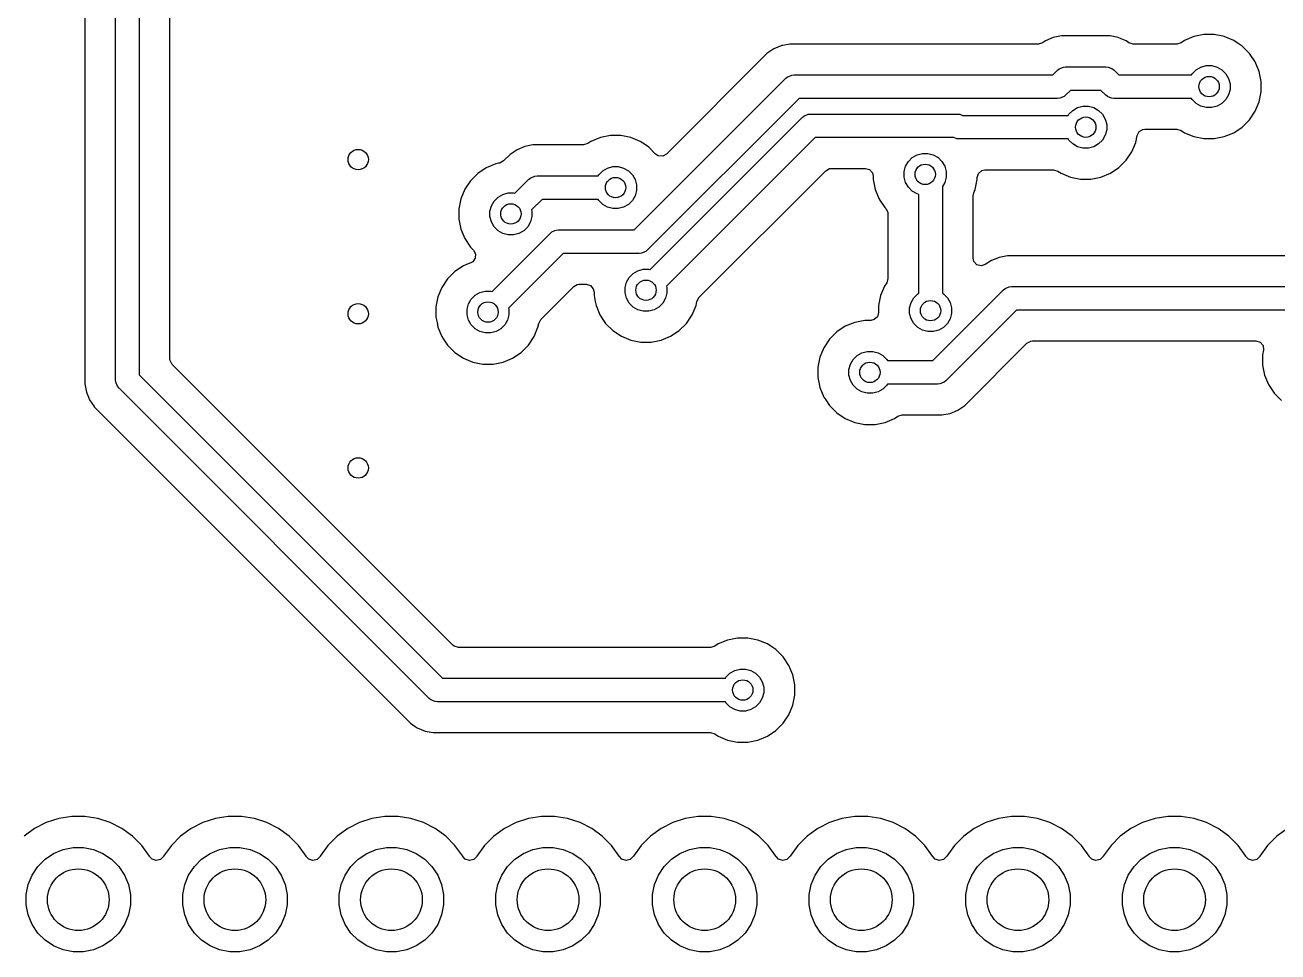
# Model space of a CAD drawing. Extents: x 2.38 to 6.32, y -6.47 to -4.51.
# Drawn here: x 2.807 to 3.607, y -6.451 to -5.859 of the extents above; entities that cross this region are included whole.
import ezdxf

# ---------------------------------------------------------------- set-up
doc = ezdxf.new("R2010")
doc.units = 0
doc.header["$MEASUREMENT"] = 0
doc.layers.add('BLACK', color=7, linetype='CONTINUOUS')

msp = doc.modelspace()

# ---------------------------------------------------------------- linework, layer by layer
at = {"layer": 'BLACK', "linetype": 'CONTINUOUS'}
for p, q in [((2.86481, -6.08544), (2.86481, -5.7125)), ((2.87981, -5.7125), (2.87981, -6.08233)), ((2.8451, -5.72193), (2.8451, -6.08812)), ((2.89951, -6.07212), (2.89951, -5.72193)), ((3.29538, -5.87113), (3.29088, -5.87202)), ((3.45398, -5.87113), (3.29538, -5.87113)), ((3.45407, -5.87113), (3.45398, -5.87113)), ((3.45674, -5.87029), (3.45407, -5.87113)), ((3.45853, -5.8691), (3.45674, -5.87029)), ((3.46348, -5.86705), (3.45853, -5.8691)), ((3.46873, -5.866), (3.46348, -5.86705)), ((3.46348, -5.86705), (3.46348, -5.86705)), ((3.49977, -5.866), (3.46873, -5.866)), ((3.46873, -5.866), (3.46873, -5.866)), ((3.50503, -5.86705), (3.49977, -5.866)), ((3.49977, -5.866), (3.49977, -5.866)), ((3.50686, -5.8678), (3.50503, -5.86705)), ((3.50503, -5.86705), (3.50503, -5.86705)), ((3.50998, -5.8691), (3.50686, -5.8678)), ((3.51177, -5.87029), (3.50998, -5.8691)), ((3.51184, -5.87034), (3.51177, -5.87029)), ((3.51452, -5.87113), (3.51184, -5.87034)), ((3.54244, -5.87113), (3.51452, -5.87113)), ((3.54252, -5.87113), (3.54244, -5.87113)), ((3.54519, -5.87029), (3.54252, -5.87113)), ((3.54726, -5.86891), (3.54519, -5.87029)), ((3.55331, -5.8664), (3.54726, -5.86891)), ((3.55972, -5.86513), (3.55331, -5.8664)), ((3.55331, -5.8664), (3.55331, -5.8664)), ((3.56626, -5.86513), (3.55972, -5.86513)), ((3.55972, -5.86513), (3.55972, -5.86513)), ((3.5717, -5.86621), (3.56626, -5.86513)), ((3.56626, -5.86513), (3.56626, -5.86513)), ((3.57268, -5.8664), (3.5717, -5.86621)), ((3.57872, -5.86891), (3.57268, -5.8664)), ((3.58087, -5.87034), (3.57872, -5.86891)), ((3.58416, -5.87254), (3.58087, -5.87034)), ((3.28072, -5.8772), (3.21657, -5.94135)), ((3.28518, -5.87422), (3.28072, -5.8772)), ((3.28072, -5.8772), (3.28072, -5.8772)), ((3.29013, -5.87217), (3.28518, -5.87422)), ((3.29038, -5.87212), (3.29013, -5.87217)), ((3.29088, -5.87202), (3.29038, -5.87212)), ((3.29088, -5.87202), (3.29088, -5.87202)), ((3.58878, -5.87716), (3.58416, -5.87254)), ((3.58416, -5.87254), (3.58416, -5.87254)), ((3.59242, -5.8826), (3.58878, -5.87716)), ((3.58878, -5.87716), (3.58878, -5.87716)), ((3.46318, -5.89083), (3.46611, -5.8879)), ((3.46611, -5.8879), (3.46724, -5.88697)), ((3.46724, -5.88697), (3.46995, -5.88585)), ((3.46995, -5.88585), (3.47141, -5.8857)), ((3.47141, -5.8857), (3.49709, -5.8857)), ((3.49709, -5.8857), (3.49856, -5.88585)), ((3.49856, -5.88585), (3.50126, -5.88697)), ((3.50126, -5.88697), (3.5024, -5.8879)), ((3.5024, -5.8879), (3.50533, -5.89083)), ((3.55228, -5.89011), (3.55477, -5.88762)), ((3.55477, -5.88762), (3.55783, -5.88586)), ((3.55783, -5.88586), (3.56123, -5.88495)), ((3.56123, -5.88495), (3.56475, -5.88495)), ((3.56475, -5.88495), (3.56816, -5.88586)), ((3.56816, -5.88586), (3.57121, -5.88762)), ((3.57121, -5.88762), (3.5737, -5.89011)), ((3.59492, -5.88865), (3.59242, -5.8826)), ((3.19601, -5.98978), (3.29276, -5.89303)), ((3.29276, -5.89303), (3.2939, -5.89209)), ((3.2939, -5.89209), (3.29469, -5.89177)), ((3.29469, -5.89177), (3.2966, -5.89097)), ((3.2966, -5.89097), (3.29806, -5.89083)), ((3.29806, -5.89083), (3.46318, -5.89083)), ((3.50533, -5.89083), (3.55187, -5.89083)), ((3.55187, -5.89083), (3.55228, -5.89011)), ((3.5737, -5.89011), (3.57546, -5.89316)), ((3.57546, -5.89316), (3.57638, -5.89657)), ((3.5962, -5.89506), (3.59492, -5.88865)), ((3.5962, -5.9016), (3.5962, -5.89506)), ((3.47159, -5.90363), (3.47045, -5.90457)), ((3.47452, -5.9007), (3.47159, -5.90363)), ((3.49399, -5.9007), (3.47452, -5.9007)), ((3.49692, -5.90363), (3.49399, -5.9007)), ((3.49805, -5.90457), (3.49692, -5.90363)), ((3.57546, -5.9035), (3.5737, -5.90655)), ((3.57638, -5.90009), (3.57546, -5.9035)), ((3.57638, -5.89657), (3.57638, -5.90009)), ((3.59492, -5.90802), (3.5962, -5.9016)), ((3.30117, -5.90583), (3.20442, -6.00258)), ((3.46629, -5.90583), (3.30117, -5.90583)), ((3.46775, -5.90569), (3.46629, -5.90583)), ((3.47045, -5.90457), (3.46775, -5.90569)), ((3.47603, -5.91349), (3.47909, -5.91173)), ((3.47909, -5.91173), (3.48249, -5.91082)), ((3.48249, -5.91082), (3.48601, -5.91082)), ((3.48601, -5.91082), (3.48942, -5.91173)), ((3.48942, -5.91173), (3.49247, -5.91349)), ((3.50076, -5.90569), (3.49805, -5.90457)), ((3.50222, -5.90583), (3.50076, -5.90569)), ((3.55187, -5.90583), (3.50222, -5.90583)), ((3.55228, -5.90655), (3.55187, -5.90583)), ((3.55477, -5.90904), (3.55228, -5.90655)), ((3.55783, -5.9108), (3.55477, -5.90904)), ((3.56123, -5.91172), (3.55783, -5.9108)), ((3.56475, -5.91172), (3.56123, -5.91172)), ((3.56816, -5.9108), (3.56475, -5.91172)), ((3.57121, -5.90904), (3.56816, -5.9108)), ((3.5737, -5.90655), (3.57121, -5.90904)), ((3.59242, -5.91406), (3.59492, -5.90802)), ((3.20604, -6.01511), (3.30312, -5.91803)), ((3.30312, -5.91803), (3.30425, -5.91709)), ((3.30425, -5.91709), (3.30696, -5.91597)), ((3.30696, -5.91597), (3.30842, -5.91583)), ((3.30842, -5.91583), (3.40244, -5.91583)), ((3.40244, -5.91583), (3.4039, -5.91597)), ((3.4039, -5.91597), (3.40566, -5.9167)), ((3.40566, -5.9167), (3.47313, -5.9167)), ((3.47313, -5.9167), (3.47354, -5.91599)), ((3.47354, -5.91599), (3.47603, -5.91349)), ((3.49247, -5.91349), (3.49496, -5.91599)), ((3.49496, -5.91599), (3.49672, -5.91904)), ((3.49672, -5.91904), (3.49764, -5.92244)), ((3.58416, -5.92412), (3.58878, -5.9195)), ((3.58878, -5.9195), (3.59242, -5.91406)), ((3.49764, -5.92597), (3.49672, -5.92937)), ((3.49764, -5.92244), (3.49764, -5.92597)), ((3.51705, -5.92953), (3.51834, -5.92705)), ((3.51834, -5.92705), (3.52077, -5.92567)), ((3.52077, -5.92567), (3.52191, -5.92554)), ((3.52191, -5.92554), (3.54244, -5.92554)), ((3.54244, -5.92554), (3.54512, -5.92632)), ((3.54512, -5.92632), (3.54519, -5.92637)), ((3.54519, -5.92637), (3.54726, -5.92776)), ((3.54726, -5.92776), (3.55331, -5.93026)), ((3.57268, -5.93026), (3.57872, -5.92776)), ((3.57872, -5.92776), (3.58416, -5.92412)), ((3.1313, -5.93557), (3.12605, -5.93661)), ((3.16347, -5.93557), (3.1313, -5.93557)), ((3.16356, -5.93557), (3.16347, -5.93557)), ((3.16622, -5.93473), (3.16356, -5.93557)), ((3.1683, -5.93335), (3.16622, -5.93473)), ((3.17434, -5.93084), (3.1683, -5.93335)), ((3.18076, -5.92957), (3.17434, -5.93084)), ((3.17434, -5.93084), (3.17434, -5.93084)), ((3.1873, -5.92957), (3.18076, -5.92957)), ((3.18076, -5.92957), (3.18076, -5.92957)), ((3.19371, -5.93084), (3.1873, -5.92957)), ((3.1873, -5.92957), (3.1873, -5.92957)), ((3.19975, -5.93335), (3.19371, -5.93084)), ((3.20308, -5.93557), (3.19975, -5.93335)), ((3.20519, -5.93698), (3.20308, -5.93557)), ((3.31153, -5.93083), (3.21664, -6.02571)), ((3.40008, -5.93083), (3.31153, -5.93083)), ((3.40185, -5.93156), (3.40008, -5.93083)), ((3.40331, -5.9317), (3.40185, -5.93156)), ((3.47313, -5.9317), (3.40331, -5.9317)), ((3.47354, -5.93242), (3.47313, -5.9317)), ((3.47603, -5.93491), (3.47354, -5.93242)), ((3.47909, -5.93668), (3.47603, -5.93491)), ((3.49247, -5.93491), (3.48942, -5.93668)), ((3.49496, -5.93242), (3.49247, -5.93491)), ((3.49672, -5.92937), (3.49496, -5.93242)), ((3.51368, -5.93993), (3.51618, -5.93389)), ((3.51618, -5.93389), (3.51705, -5.92953)), ((3.55331, -5.93026), (3.55972, -5.93154)), ((3.55972, -5.93154), (3.55972, -5.93154)), ((3.55972, -5.93154), (3.56626, -5.93154)), ((3.56626, -5.93154), (3.57268, -5.93026)), ((3.56626, -5.93154), (3.56626, -5.93154)), ((3.11664, -5.94164), (3.11249, -5.94579)), ((3.11669, -5.94161), (3.11664, -5.94164)), ((3.11664, -5.94164), (3.11664, -5.94164)), ((3.1211, -5.93866), (3.11669, -5.94161)), ((3.12605, -5.93661), (3.1211, -5.93866)), ((3.12605, -5.93661), (3.12605, -5.93661)), ((3.20956, -5.94135), (3.20519, -5.93698)), ((3.20519, -5.93698), (3.20519, -5.93698)), ((3.21133, -5.94249), (3.20956, -5.94135)), ((3.21412, -5.94269), (3.21133, -5.94249)), ((3.21657, -5.94135), (3.21412, -5.94269)), ((3.37102, -5.94611), (3.37351, -5.94362)), ((3.37351, -5.94362), (3.37656, -5.94186)), ((3.37656, -5.94186), (3.37997, -5.94095)), ((3.37997, -5.94095), (3.38349, -5.94095)), ((3.38349, -5.94095), (3.38689, -5.94186)), ((3.38689, -5.94186), (3.38995, -5.94362)), ((3.38995, -5.94362), (3.39244, -5.94611)), ((3.48249, -5.93759), (3.47909, -5.93668)), ((3.48601, -5.93759), (3.48249, -5.93759)), ((3.48942, -5.93668), (3.48601, -5.93759)), ((3.51004, -5.94537), (3.51368, -5.93993)), ((3.10147, -5.95014), (3.09603, -5.95377)), ((3.10751, -5.94763), (3.10147, -5.95014)), ((3.10928, -5.94728), (3.10751, -5.94763)), ((3.10751, -5.94763), (3.10751, -5.94763)), ((3.10996, -5.94715), (3.10928, -5.94728)), ((3.11004, -5.94713), (3.10996, -5.94715)), ((3.11249, -5.94579), (3.11004, -5.94713)), ((3.17581, -5.95206), (3.17886, -5.9503)), ((3.17886, -5.9503), (3.18226, -5.94939)), ((3.18226, -5.94939), (3.18579, -5.94939)), ((3.18579, -5.94939), (3.18919, -5.9503)), ((3.18919, -5.9503), (3.19224, -5.95206)), ((3.23724, -6.03298), (3.31823, -5.95199)), ((3.31823, -5.95199), (3.32069, -5.95065)), ((3.32069, -5.95065), (3.32174, -5.95054)), ((3.32174, -5.95054), (3.34356, -5.95054)), ((3.34356, -5.95054), (3.34625, -5.95132)), ((3.34625, -5.95132), (3.34808, -5.95344)), ((3.36834, -5.95257), (3.36926, -5.94916)), ((3.36926, -5.94916), (3.37102, -5.94611)), ((3.39244, -5.94611), (3.3942, -5.94916)), ((3.3942, -5.94916), (3.39511, -5.95257)), ((3.41572, -5.95369), (3.41783, -5.95186)), ((3.41783, -5.95186), (3.41989, -5.95141)), ((3.41989, -5.95141), (3.46369, -5.95141)), ((3.46369, -5.95141), (3.46638, -5.9522)), ((3.49998, -5.95363), (3.50542, -5.95)), ((3.50542, -5.95), (3.51004, -5.94537)), ((3.0914, -5.95839), (3.08777, -5.96383)), ((3.09603, -5.95377), (3.0914, -5.95839)), ((3.0914, -5.95839), (3.0914, -5.95839)), ((3.09603, -5.95377), (3.09603, -5.95377)), ((3.11976, -5.96639), (3.12868, -5.95747)), ((3.12868, -5.95747), (3.12982, -5.95654)), ((3.12982, -5.95654), (3.13252, -5.95542)), ((3.13252, -5.95542), (3.13398, -5.95527)), ((3.13398, -5.95527), (3.1729, -5.95527)), ((3.1729, -5.95527), (3.17332, -5.95455)), ((3.17332, -5.95455), (3.17581, -5.95206)), ((3.19224, -5.95206), (3.19474, -5.95455)), ((3.19474, -5.95455), (3.1965, -5.95761)), ((3.1965, -5.95761), (3.19741, -5.96101)), ((3.34808, -5.95344), (3.34852, -5.9555)), ((3.34852, -5.9555), (3.34852, -5.9576)), ((3.34852, -5.9576), (3.3498, -5.96402)), ((3.36834, -5.95609), (3.36834, -5.95257)), ((3.36926, -5.9595), (3.36834, -5.95609)), ((3.37102, -5.96255), (3.36926, -5.9595)), ((3.3942, -5.9595), (3.39269, -5.96212)), ((3.39511, -5.95609), (3.3942, -5.9595)), ((3.39511, -5.95257), (3.39511, -5.95609)), ((3.41366, -5.96402), (3.41493, -5.9576)), ((3.41493, -5.95637), (3.41572, -5.95369)), ((3.41493, -5.9576), (3.41493, -5.95637)), ((3.46638, -5.9522), (3.46645, -5.95225)), ((3.46645, -5.95225), (3.46852, -5.95363)), ((3.46852, -5.95363), (3.47457, -5.95613)), ((3.47457, -5.95613), (3.48098, -5.95741)), ((3.48098, -5.95741), (3.48098, -5.95741)), ((3.48098, -5.95741), (3.48752, -5.95741)), ((3.48752, -5.95741), (3.49394, -5.95613)), ((3.48752, -5.95741), (3.48752, -5.95741)), ((3.49394, -5.95613), (3.49998, -5.95363)), ((3.08777, -5.96383), (3.08527, -5.96988)), ((3.10898, -5.96885), (3.11203, -5.96709)), ((3.11203, -5.96709), (3.11543, -5.96618)), ((3.11543, -5.96618), (3.11896, -5.96618)), ((3.11896, -5.96618), (3.11976, -5.96639)), ((3.1965, -5.96794), (3.19474, -5.97099)), ((3.19741, -5.96453), (3.1965, -5.96794)), ((3.19741, -5.96101), (3.19741, -5.96453)), ((3.3498, -5.96402), (3.3523, -5.97006)), ((3.37351, -5.96504), (3.37102, -5.96255)), ((3.37656, -5.9668), (3.37351, -5.96504)), ((3.37769, -5.9671), (3.37656, -5.9668)), ((3.37769, -6.03021), (3.37769, -5.9671)), ((3.39269, -5.96212), (3.39269, -6.03021)), ((3.41239, -5.96805), (3.41277, -5.96616)), ((3.41277, -5.96616), (3.41366, -5.96402)), ((3.08527, -5.96988), (3.08399, -5.97629)), ((3.08527, -5.96988), (3.08527, -5.96988)), ((3.10381, -5.9778), (3.10472, -5.97439)), ((3.10472, -5.97439), (3.10648, -5.97134)), ((3.10648, -5.97134), (3.10898, -5.96885)), ((3.13709, -5.97027), (3.13036, -5.977)), ((3.1729, -5.97027), (3.13709, -5.97027)), ((3.17332, -5.97099), (3.1729, -5.97027)), ((3.17581, -5.97348), (3.17332, -5.97099)), ((3.17886, -5.97525), (3.17581, -5.97348)), ((3.18226, -5.97616), (3.17886, -5.97525)), ((3.18919, -5.97525), (3.18579, -5.97616)), ((3.19224, -5.97348), (3.18919, -5.97525)), ((3.19474, -5.97099), (3.19224, -5.97348)), ((3.3523, -5.97006), (3.35594, -5.9755)), ((3.35594, -5.9755), (3.35653, -5.97609)), ((3.41239, -6.00784), (3.41239, -5.96805)), ((3.08399, -5.97629), (3.08399, -5.97629)), ((3.08399, -5.97629), (3.08399, -5.98283)), ((3.08399, -5.98283), (3.08527, -5.98925)), ((3.10381, -5.98132), (3.10381, -5.9778)), ((3.10472, -5.98473), (3.10381, -5.98132)), ((3.13058, -5.98132), (3.12967, -5.98473)), ((3.13036, -5.977), (3.13058, -5.9778)), ((3.13058, -5.9778), (3.13058, -5.98132)), ((3.18579, -5.97616), (3.18226, -5.97616)), ((3.35653, -5.97609), (3.35787, -5.97855)), ((3.35787, -5.97855), (3.35798, -5.9796)), ((3.35798, -5.9796), (3.35798, -6.02077)), ((3.08527, -5.98925), (3.08777, -5.99529)), ((3.10648, -5.98778), (3.10472, -5.98473)), ((3.10513, -6.02903), (3.14218, -5.99197)), ((3.10898, -5.99027), (3.10648, -5.98778)), ((3.11203, -5.99203), (3.10898, -5.99027)), ((3.12541, -5.99027), (3.12236, -5.99203)), ((3.12791, -5.98778), (3.12541, -5.99027)), ((3.12967, -5.98473), (3.12791, -5.98778)), ((3.14218, -5.99197), (3.14332, -5.99104)), ((3.14332, -5.99104), (3.14523, -5.99025)), ((3.14523, -5.99025), (3.14602, -5.98992)), ((3.14602, -5.98992), (3.14749, -5.98978)), ((3.14749, -5.98978), (3.19601, -5.98978)), ((3.08777, -5.99529), (3.0914, -6.00073)), ((3.11543, -5.99295), (3.11203, -5.99203)), ((3.11896, -5.99295), (3.11543, -5.99295)), ((3.12236, -5.99203), (3.11896, -5.99295)), ((3.0914, -6.00073), (3.09333, -6.00266)), ((3.09447, -6.0079), (3.0928, -6.01014)), ((3.09333, -6.00266), (3.09467, -6.00511)), ((3.09467, -6.00511), (3.09447, -6.0079)), ((3.15059, -6.00478), (3.11574, -6.03963)), ((3.19912, -6.00478), (3.15059, -6.00478)), ((3.20058, -6.00463), (3.19912, -6.00478)), ((3.20328, -6.00351), (3.20058, -6.00463)), ((3.20442, -6.00258), (3.20328, -6.00351)), ((3.41288, -6.00998), (3.41239, -6.00784)), ((3.42896, -6.00731), (3.42401, -6.00936)), ((3.43422, -6.00626), (3.42896, -6.00731)), ((3.42896, -6.00731), (3.42896, -6.00731)), ((3.81711, -6.00626), (3.43422, -6.00626)), ((3.43422, -6.00626), (3.43422, -6.00626)), ((3.08684, -6.01277), (3.0814, -6.0164)), ((3.08879, -6.01196), (3.08684, -6.01277)), ((3.08885, -6.01194), (3.08879, -6.01196)), ((3.09172, -6.01075), (3.08885, -6.01194)), ((3.0928, -6.01014), (3.09172, -6.01075)), ((3.19526, -6.01757), (3.19831, -6.0158)), ((3.19831, -6.0158), (3.20171, -6.01489)), ((3.20171, -6.01489), (3.20524, -6.01489)), ((3.20524, -6.01489), (3.20604, -6.01511)), ((3.41475, -6.01206), (3.41288, -6.00998)), ((3.41744, -6.0128), (3.41475, -6.01206)), ((3.42011, -6.01196), (3.41744, -6.0128)), ((3.42401, -6.00936), (3.42011, -6.01196)), ((3.07678, -6.02103), (3.07314, -6.02647)), ((3.0814, -6.0164), (3.07678, -6.02103)), ((3.07678, -6.02103), (3.07678, -6.02103)), ((3.0814, -6.0164), (3.0814, -6.0164)), ((3.19009, -6.02651), (3.191, -6.02311)), ((3.191, -6.02311), (3.19276, -6.02006)), ((3.19276, -6.02006), (3.19526, -6.01757)), ((3.35715, -6.02353), (3.35576, -6.0256)), ((3.3572, -6.02346), (3.35715, -6.02353)), ((3.35798, -6.02077), (3.3572, -6.02346)), ((3.07314, -6.02647), (3.07064, -6.03251)), ((3.09186, -6.03398), (3.09435, -6.03148)), ((3.09435, -6.03148), (3.0974, -6.02972)), ((3.0974, -6.02972), (3.10081, -6.02881)), ((3.10081, -6.02881), (3.10433, -6.02881)), ((3.10433, -6.02881), (3.10513, -6.02903)), ((3.13634, -6.0469), (3.1573, -6.02593)), ((3.1573, -6.02593), (3.15838, -6.02535)), ((3.15838, -6.02535), (3.15941, -6.02468)), ((3.15941, -6.02468), (3.15966, -6.02465)), ((3.15966, -6.02465), (3.15976, -6.02459)), ((3.15976, -6.02459), (3.16081, -6.02448)), ((3.16081, -6.02448), (3.16531, -6.02448)), ((3.16531, -6.02448), (3.16799, -6.02527)), ((3.16799, -6.02527), (3.16982, -6.02738)), ((3.16982, -6.02738), (3.17027, -6.02944)), ((3.17027, -6.02944), (3.17027, -6.03155)), ((3.17027, -6.03155), (3.17107, -6.03558)), ((3.19009, -6.03004), (3.19009, -6.02651)), ((3.191, -6.03344), (3.19009, -6.03004)), ((3.21686, -6.03004), (3.21595, -6.03344)), ((3.21664, -6.02571), (3.21686, -6.02651)), ((3.21686, -6.02651), (3.21686, -6.03004)), ((3.35326, -6.03165), (3.35198, -6.03806)), ((3.35576, -6.0256), (3.35326, -6.03165)), ((3.35326, -6.03165), (3.35326, -6.03165)), ((3.37448, -6.03311), (3.37697, -6.03062)), ((3.37697, -6.03062), (3.37769, -6.03021)), ((3.38655, -6.07321), (3.43159, -6.02816)), ((3.39269, -6.03021), (3.39341, -6.03062)), ((3.39341, -6.03062), (3.3959, -6.03311)), ((3.43159, -6.02816), (3.43273, -6.02723)), ((3.43273, -6.02723), (3.43543, -6.02611)), ((3.43273, -6.02723), (3.43273, -6.02723)), ((3.43543, -6.02611), (3.4369, -6.02596)), ((3.4369, -6.02596), (3.81443, -6.02596)), ((3.07064, -6.03251), (3.06936, -6.03892)), ((3.06936, -6.03892), (3.06936, -6.04547)), ((3.07064, -6.03251), (3.07064, -6.03251)), ((3.08918, -6.04043), (3.0901, -6.03703)), ((3.0901, -6.03703), (3.09186, -6.03398)), ((3.11574, -6.03963), (3.11595, -6.04043)), ((3.17107, -6.03558), (3.17154, -6.03796)), ((3.17154, -6.03796), (3.17405, -6.044)), ((3.19276, -6.03649), (3.191, -6.03344)), ((3.19526, -6.03899), (3.19276, -6.03649)), ((3.19831, -6.04075), (3.19526, -6.03899)), ((3.21169, -6.03899), (3.20864, -6.04075)), ((3.21418, -6.03649), (3.21169, -6.03899)), ((3.21595, -6.03344), (3.21418, -6.03649)), ((3.2329, -6.044), (3.2354, -6.03796)), ((3.2354, -6.03796), (3.23589, -6.03552)), ((3.23589, -6.03552), (3.23718, -6.03304)), ((3.23718, -6.03304), (3.23724, -6.03298)), ((3.35198, -6.03806), (3.35198, -6.04254)), ((3.3718, -6.03957), (3.37272, -6.03616)), ((3.3718, -6.04309), (3.3718, -6.03957)), ((3.37272, -6.03616), (3.37448, -6.03311)), ((3.3959, -6.03311), (3.39766, -6.03616)), ((3.39766, -6.03616), (3.39857, -6.03957)), ((3.39857, -6.03957), (3.39857, -6.04309)), ((3.06936, -6.04547), (3.07002, -6.04878)), ((3.08918, -6.04396), (3.08918, -6.04043)), ((3.0901, -6.04736), (3.08918, -6.04396)), ((3.09186, -6.05041), (3.0901, -6.04736)), ((3.11504, -6.04736), (3.11328, -6.05041)), ((3.11595, -6.04396), (3.11504, -6.04736)), ((3.11595, -6.04043), (3.11595, -6.04396)), ((3.13498, -6.04944), (3.13628, -6.04696)), ((3.13628, -6.04696), (3.13634, -6.0469)), ((3.17405, -6.044), (3.17639, -6.0475)), ((3.17639, -6.0475), (3.17768, -6.04944)), ((3.20171, -6.04166), (3.19831, -6.04075)), ((3.20524, -6.04166), (3.20171, -6.04166)), ((3.20864, -6.04075), (3.20524, -6.04166)), ((3.22927, -6.04944), (3.2329, -6.044)), ((3.34319, -6.0475), (3.33677, -6.04878)), ((3.34702, -6.0475), (3.34319, -6.0475)), ((3.34908, -6.04706), (3.34702, -6.0475)), ((3.3512, -6.04523), (3.34908, -6.04706)), ((3.35198, -6.04254), (3.3512, -6.04523)), ((3.37272, -6.0465), (3.3718, -6.04309)), ((3.37448, -6.04955), (3.37272, -6.0465)), ((3.44, -6.04096), (3.39496, -6.08601)), ((3.39766, -6.0465), (3.3959, -6.04955)), ((3.39857, -6.04309), (3.39766, -6.0465)), ((3.81148, -6.04096), (3.44, -6.04096)), ((3.07002, -6.04878), (3.07064, -6.05188)), ((3.07064, -6.05188), (3.07314, -6.05792)), ((3.09435, -6.05291), (3.09186, -6.05041)), ((3.0974, -6.05467), (3.09435, -6.05291)), ((3.10081, -6.05558), (3.0974, -6.05467)), ((3.10433, -6.05558), (3.10081, -6.05558)), ((3.10773, -6.05467), (3.10433, -6.05558)), ((3.11079, -6.05291), (3.10773, -6.05467)), ((3.11328, -6.05041), (3.11079, -6.05291)), ((3.13199, -6.05792), (3.1345, -6.05188)), ((3.1345, -6.05188), (3.13498, -6.04944)), ((3.17768, -6.04944), (3.17768, -6.04944)), ((3.17768, -6.04944), (3.18231, -6.05407)), ((3.18231, -6.05407), (3.18231, -6.05407)), ((3.18231, -6.05407), (3.18775, -6.0577)), ((3.2192, -6.0577), (3.22464, -6.05407)), ((3.22464, -6.05407), (3.22927, -6.04944)), ((3.32529, -6.05492), (3.32067, -6.05954)), ((3.33073, -6.05128), (3.32529, -6.05492)), ((3.32529, -6.05492), (3.32529, -6.05492)), ((3.33677, -6.04878), (3.33073, -6.05128)), ((3.33677, -6.04878), (3.33677, -6.04878)), ((3.37697, -6.05204), (3.37448, -6.04955)), ((3.38002, -6.0538), (3.37697, -6.05204)), ((3.38343, -6.05472), (3.38002, -6.0538)), ((3.38695, -6.05472), (3.38343, -6.05472)), ((3.39036, -6.0538), (3.38695, -6.05472)), ((3.39341, -6.05204), (3.39036, -6.0538)), ((3.3959, -6.04955), (3.39341, -6.05204)), ((3.07314, -6.05792), (3.07422, -6.05954)), ((3.07422, -6.05954), (3.07678, -6.06336)), ((3.07678, -6.06336), (3.07678, -6.06336)), ((3.07678, -6.06336), (3.0814, -6.06799)), ((3.12374, -6.06799), (3.12836, -6.06336)), ((3.12836, -6.06336), (3.13199, -6.05792)), ((3.18775, -6.0577), (3.19379, -6.06021)), ((3.19379, -6.06021), (3.2002, -6.06148)), ((3.2002, -6.06148), (3.2002, -6.06148)), ((3.2002, -6.06148), (3.20674, -6.06148)), ((3.20674, -6.06148), (3.21316, -6.06021)), ((3.20674, -6.06148), (3.20674, -6.06148)), ((3.21316, -6.06021), (3.2192, -6.0577)), ((3.32066, -6.05954), (3.31703, -6.06498)), ((3.32067, -6.05954), (3.32066, -6.05954)), ((3.40699, -6.10184), (3.44671, -6.06212)), ((3.44671, -6.06212), (3.44916, -6.06078)), ((3.44916, -6.06078), (3.45022, -6.06067)), ((3.45022, -6.06067), (3.59294, -6.06067)), ((3.59294, -6.06067), (3.59562, -6.06146)), ((3.59562, -6.06146), (3.59745, -6.06357)), ((3.59745, -6.06357), (3.59785, -6.06634)), ((3.0814, -6.06799), (3.0814, -6.06799)), ((3.0814, -6.06799), (3.08684, -6.07162)), ((3.08684, -6.07162), (3.09288, -6.07412)), ((3.11225, -6.07412), (3.1183, -6.07162)), ((3.1183, -6.07162), (3.12374, -6.06799)), ((3.31453, -6.07102), (3.31325, -6.07744)), ((3.31703, -6.06498), (3.31453, -6.07102)), ((3.31453, -6.07102), (3.31453, -6.07102)), ((3.33575, -6.07249), (3.33824, -6.07)), ((3.33824, -6.07), (3.34129, -6.06824)), ((3.34129, -6.06824), (3.34469, -6.06732)), ((3.34469, -6.06732), (3.34822, -6.06732)), ((3.34822, -6.06732), (3.35162, -6.06824)), ((3.35162, -6.06824), (3.35467, -6.07)), ((3.35467, -6.07), (3.35717, -6.07249)), ((3.5978, -6.0666), (3.59721, -6.06956)), ((3.59721, -6.06956), (3.59721, -6.06956)), ((3.59721, -6.06956), (3.59721, -6.07611)), ((3.59785, -6.06634), (3.5978, -6.0666)), ((2.89963, -6.07317), (2.89951, -6.07212)), ((2.90096, -6.07562), (2.89963, -6.07317)), ((3.08015, -6.25481), (2.90096, -6.07562)), ((3.09288, -6.07412), (3.0993, -6.0754)), ((3.0993, -6.0754), (3.0993, -6.0754)), ((3.0993, -6.0754), (3.10584, -6.0754)), ((3.10584, -6.0754), (3.11225, -6.07412)), ((3.10584, -6.0754), (3.10584, -6.0754)), ((3.31325, -6.07744), (3.31325, -6.08398)), ((3.33307, -6.07895), (3.33398, -6.07554)), ((3.33307, -6.08247), (3.33307, -6.07895)), ((3.33398, -6.07554), (3.33575, -6.07249)), ((3.35717, -6.07249), (3.35758, -6.07321)), ((3.35758, -6.07321), (3.38655, -6.07321)), ((3.59721, -6.07611), (3.59849, -6.08252)), ((2.86495, -6.0869), (2.86481, -6.08544)), ((2.86607, -6.08961), (2.86495, -6.0869)), ((2.87981, -6.08233), (3.07344, -6.27596)), ((3.31325, -6.08398), (3.31408, -6.08812)), ((3.33398, -6.08587), (3.33307, -6.08247)), ((3.33575, -6.08893), (3.33398, -6.08587)), ((3.39382, -6.08694), (3.39112, -6.08806)), ((3.39496, -6.08601), (3.39382, -6.08694)), ((3.59849, -6.08252), (3.60099, -6.08856)), ((2.8451, -6.08812), (2.84615, -6.09337)), ((2.84615, -6.09337), (2.84615, -6.09337)), ((2.84615, -6.09337), (2.84742, -6.09644)), ((2.867, -6.09074), (2.86607, -6.08961)), ((3.06503, -6.28877), (2.867, -6.09074)), ((3.31408, -6.08812), (3.31453, -6.09039)), ((3.31453, -6.09039), (3.31703, -6.09644)), ((3.33824, -6.09142), (3.33575, -6.08893)), ((3.34129, -6.09318), (3.33824, -6.09142)), ((3.34469, -6.09409), (3.34129, -6.09318)), ((3.34822, -6.09409), (3.34469, -6.09409)), ((3.35162, -6.09318), (3.34822, -6.09409)), ((3.35467, -6.09142), (3.35162, -6.09318)), ((3.35717, -6.08893), (3.35467, -6.09142)), ((3.35758, -6.08821), (3.35717, -6.08893)), ((3.38965, -6.08821), (3.35758, -6.08821)), ((3.39112, -6.08806), (3.38965, -6.08821)), ((3.60099, -6.08856), (3.60256, -6.09091)), ((3.60256, -6.09091), (3.60463, -6.094)), ((3.60463, -6.094), (3.60463, -6.094)), ((3.60463, -6.094), (3.60925, -6.09863)), ((2.84742, -6.09644), (2.8482, -6.09833)), ((2.8482, -6.09833), (2.85103, -6.10256)), ((2.85103, -6.10256), (2.85118, -6.10278)), ((2.85118, -6.10278), (2.85118, -6.10278)), ((2.85118, -6.10278), (3.05299, -6.3046)), ((3.31703, -6.09644), (3.31824, -6.09824)), ((3.31824, -6.09824), (3.32066, -6.10188)), ((3.32066, -6.10188), (3.32067, -6.10188)), ((3.32067, -6.10188), (3.32529, -6.1065)), ((3.40254, -6.10482), (3.40386, -6.10393)), ((3.40386, -6.10393), (3.40699, -6.10184)), ((3.32529, -6.1065), (3.32529, -6.1065)), ((3.32529, -6.1065), (3.33073, -6.11013)), ((3.33073, -6.11013), (3.33677, -6.11264)), ((3.35614, -6.11264), (3.36219, -6.11013)), ((3.36219, -6.11013), (3.36426, -6.10875)), ((3.36426, -6.10875), (3.36693, -6.10791)), ((3.36693, -6.10791), (3.36701, -6.10791)), ((3.36701, -6.10791), (3.39233, -6.10791)), ((3.39233, -6.10791), (3.39759, -6.10687)), ((3.39759, -6.10687), (3.40254, -6.10482)), ((3.33677, -6.11264), (3.34319, -6.11391)), ((3.34319, -6.11391), (3.34319, -6.11391)), ((3.34319, -6.11391), (3.34973, -6.11391)), ((3.34973, -6.11391), (3.35614, -6.11264)), ((3.34973, -6.11391), (3.34973, -6.11391)), ((3.08097, -6.25547), (3.08015, -6.25481)), ((3.08366, -6.25626), (3.08097, -6.25547)), ((3.24745, -6.25542), (3.24478, -6.25626)), ((3.24952, -6.25404), (3.24745, -6.25542)), ((3.25557, -6.25154), (3.24952, -6.25404)), ((3.26198, -6.25026), (3.25557, -6.25154)), ((3.25557, -6.25154), (3.25557, -6.25154)), ((3.26852, -6.25026), (3.26198, -6.25026)), ((3.26198, -6.25026), (3.26198, -6.25026)), ((3.27494, -6.25154), (3.26852, -6.25026)), ((3.26852, -6.25026), (3.26852, -6.25026)), ((3.28098, -6.25404), (3.27494, -6.25154)), ((3.28313, -6.25547), (3.28098, -6.25404)), ((3.28642, -6.25767), (3.28313, -6.25547)), ((3.24469, -6.25626), (3.08366, -6.25626)), ((3.24478, -6.25626), (3.24469, -6.25626)), ((3.29104, -6.2623), (3.28642, -6.25767)), ((3.28642, -6.25767), (3.28642, -6.25767)), ((3.29468, -6.26774), (3.29104, -6.2623)), ((3.29104, -6.2623), (3.29104, -6.2623)), ((3.25703, -6.27275), (3.26009, -6.27099)), ((3.26009, -6.27099), (3.26349, -6.27008)), ((3.26349, -6.27008), (3.26701, -6.27008)), ((3.26701, -6.27008), (3.27042, -6.27099)), ((3.27042, -6.27099), (3.27347, -6.27275)), ((3.29718, -6.27378), (3.29468, -6.26774)), ((3.07344, -6.27596), (3.25413, -6.27596)), ((3.25413, -6.27596), (3.25454, -6.27525)), ((3.25454, -6.27525), (3.25703, -6.27275)), ((3.27347, -6.27275), (3.27596, -6.27525)), ((3.27596, -6.27525), (3.27772, -6.2783)), ((3.27772, -6.2783), (3.27864, -6.2817)), ((3.29846, -6.28019), (3.29718, -6.27378)), ((3.27864, -6.28523), (3.27772, -6.28863)), ((3.27864, -6.2817), (3.27864, -6.28523)), ((3.29718, -6.29315), (3.29846, -6.28673)), ((3.29846, -6.28673), (3.29846, -6.28019)), ((3.06617, -6.2897), (3.06503, -6.28877)), ((3.06887, -6.29082), (3.06617, -6.2897)), ((3.07033, -6.29096), (3.06887, -6.29082)), ((3.25413, -6.29096), (3.07033, -6.29096)), ((3.25454, -6.29168), (3.25413, -6.29096)), ((3.25703, -6.29417), (3.25454, -6.29168)), ((3.26009, -6.29594), (3.25703, -6.29417)), ((3.26349, -6.29685), (3.26009, -6.29594)), ((3.27042, -6.29594), (3.26701, -6.29685)), ((3.27347, -6.29417), (3.27042, -6.29594)), ((3.27596, -6.29168), (3.27347, -6.29417)), ((3.27772, -6.28863), (3.27596, -6.29168)), ((3.29468, -6.29919), (3.29718, -6.29315)), ((3.26701, -6.29685), (3.26349, -6.29685)), ((3.29104, -6.30463), (3.29468, -6.29919)), ((3.05299, -6.3046), (3.05299, -6.3046)), ((3.05299, -6.3046), (3.05299, -6.3046)), ((3.05299, -6.3046), (3.05612, -6.30669)), ((3.05612, -6.30669), (3.05745, -6.30757)), ((3.05745, -6.30757), (3.0624, -6.30962)), ((3.0624, -6.30962), (3.06765, -6.31067)), ((3.06765, -6.31067), (3.24469, -6.31067)), ((3.24469, -6.31067), (3.24738, -6.31146)), ((3.24738, -6.31146), (3.24745, -6.31151)), ((3.24745, -6.31151), (3.24952, -6.31289)), ((3.28098, -6.31289), (3.28642, -6.30926)), ((3.28642, -6.30926), (3.29104, -6.30463)), ((3.24952, -6.31289), (3.25557, -6.31539)), ((3.25557, -6.31539), (3.26198, -6.31667)), ((3.26198, -6.31667), (3.26198, -6.31667)), ((3.26198, -6.31667), (3.26852, -6.31667)), ((3.26852, -6.31667), (3.27494, -6.31539)), ((3.26852, -6.31667), (3.26852, -6.31667)), ((3.27494, -6.31539), (3.28098, -6.31289)), ((2.82849, -6.36546), (2.82053, -6.36805)), ((2.83676, -6.36415), (2.82849, -6.36546)), ((2.82849, -6.36546), (2.82849, -6.36546)), ((2.82849, -6.36546), (2.82849, -6.36546)), ((2.84513, -6.36415), (2.83676, -6.36415)), ((2.8534, -6.36546), (2.84513, -6.36415)), ((2.86135, -6.36805), (2.8534, -6.36546)), ((2.92849, -6.36546), (2.92053, -6.36805)), ((2.93676, -6.36415), (2.92849, -6.36546)), ((2.92849, -6.36546), (2.92849, -6.36546)), ((2.92849, -6.36546), (2.92849, -6.36546)), ((2.94513, -6.36415), (2.93676, -6.36415)), ((2.9534, -6.36546), (2.94513, -6.36415)), ((2.96135, -6.36805), (2.9534, -6.36546)), ((3.02849, -6.36546), (3.02053, -6.36805)), ((3.03676, -6.36415), (3.02849, -6.36546)), ((3.02849, -6.36546), (3.02849, -6.36546)), ((3.02849, -6.36546), (3.02849, -6.36546)), ((3.04513, -6.36415), (3.03676, -6.36415)), ((3.0534, -6.36546), (3.04513, -6.36415)), ((3.06135, -6.36805), (3.0534, -6.36546)), ((3.12849, -6.36546), (3.12053, -6.36805)), ((3.13676, -6.36415), (3.12849, -6.36546)), ((3.12849, -6.36546), (3.12849, -6.36546)), ((3.12849, -6.36546), (3.12849, -6.36546)), ((3.14513, -6.36415), (3.13676, -6.36415)), ((3.1534, -6.36546), (3.14513, -6.36415)), ((3.16135, -6.36805), (3.1534, -6.36546)), ((3.22849, -6.36546), (3.22053, -6.36805)), ((3.23676, -6.36415), (3.22849, -6.36546)), ((3.22849, -6.36546), (3.22849, -6.36546)), ((3.22849, -6.36546), (3.22849, -6.36546)), ((3.24513, -6.36415), (3.23676, -6.36415)), ((3.2534, -6.36546), (3.24513, -6.36415)), ((3.26135, -6.36805), (3.2534, -6.36546)), ((3.32849, -6.36546), (3.32053, -6.36805)), ((3.33676, -6.36415), (3.32849, -6.36546)), ((3.32849, -6.36546), (3.32849, -6.36546)), ((3.32849, -6.36546), (3.32849, -6.36546)), ((3.34513, -6.36415), (3.33676, -6.36415)), ((3.3534, -6.36546), (3.34513, -6.36415)), ((3.36135, -6.36805), (3.3534, -6.36546)), ((3.42849, -6.36546), (3.42053, -6.36805)), ((3.43676, -6.36415), (3.42849, -6.36546)), ((3.42849, -6.36546), (3.42849, -6.36546)), ((3.42849, -6.36546), (3.42849, -6.36546)), ((3.44513, -6.36415), (3.43676, -6.36415)), ((3.4534, -6.36546), (3.44513, -6.36415)), ((3.46135, -6.36805), (3.4534, -6.36546)), ((3.52849, -6.36546), (3.52053, -6.36805)), ((3.53676, -6.36415), (3.52849, -6.36546)), ((3.52849, -6.36546), (3.52849, -6.36546)), ((3.52849, -6.36546), (3.52849, -6.36546)), ((3.54513, -6.36415), (3.53676, -6.36415)), ((3.5534, -6.36546), (3.54513, -6.36415)), ((3.56135, -6.36805), (3.5534, -6.36546)), ((2.81308, -6.37185), (2.80631, -6.37677)), ((2.82053, -6.36805), (2.81308, -6.37185)), ((2.82053, -6.36805), (2.82053, -6.36805)), ((2.86881, -6.37185), (2.86135, -6.36805)), ((2.87558, -6.37677), (2.86881, -6.37185)), ((2.91308, -6.37185), (2.90631, -6.37677)), ((2.92053, -6.36805), (2.91308, -6.37185)), ((2.92053, -6.36805), (2.92053, -6.36805)), ((2.96881, -6.37185), (2.96135, -6.36805)), ((2.97558, -6.37677), (2.96881, -6.37185)), ((3.01308, -6.37185), (3.00631, -6.37677)), ((3.02053, -6.36805), (3.01308, -6.37185)), ((3.02053, -6.36805), (3.02053, -6.36805)), ((3.06881, -6.37185), (3.06135, -6.36805)), ((3.07558, -6.37677), (3.06881, -6.37185)), ((3.11308, -6.37185), (3.10631, -6.37677)), ((3.12053, -6.36805), (3.11308, -6.37185)), ((3.12053, -6.36805), (3.12053, -6.36805)), ((3.16881, -6.37185), (3.16135, -6.36805)), ((3.17558, -6.37677), (3.16881, -6.37185)), ((3.21308, -6.37185), (3.20631, -6.37677)), ((3.22053, -6.36805), (3.21308, -6.37185)), ((3.22053, -6.36805), (3.22053, -6.36805)), ((3.26881, -6.37185), (3.26135, -6.36805)), ((3.27558, -6.37677), (3.26881, -6.37185)), ((3.31308, -6.37185), (3.30631, -6.37677)), ((3.32053, -6.36805), (3.31308, -6.37185)), ((3.32053, -6.36805), (3.32053, -6.36805)), ((3.36881, -6.37185), (3.36135, -6.36805)), ((3.37558, -6.37677), (3.36881, -6.37185)), ((3.41308, -6.37185), (3.40631, -6.37677)), ((3.42053, -6.36805), (3.41308, -6.37185)), ((3.42053, -6.36805), (3.42053, -6.36805)), ((3.46881, -6.37185), (3.46135, -6.36805)), ((3.47558, -6.37677), (3.46881, -6.37185)), ((3.51308, -6.37185), (3.50631, -6.37677)), ((3.52053, -6.36805), (3.51308, -6.37185)), ((3.52053, -6.36805), (3.52053, -6.36805)), ((3.56881, -6.37185), (3.56135, -6.36805)), ((3.57558, -6.37677), (3.56881, -6.37185)), ((3.61308, -6.37185), (3.60631, -6.37677)), ((2.8815, -6.38269), (2.87558, -6.37677)), ((2.87558, -6.37677), (2.87558, -6.37677)), ((2.87558, -6.37677), (2.87558, -6.37677)), ((2.88642, -6.38946), (2.8815, -6.38269)), ((2.8815, -6.38269), (2.8815, -6.38269)), ((2.8815, -6.38269), (2.8815, -6.38269)), ((2.90039, -6.38269), (2.89547, -6.38946)), ((2.90631, -6.37677), (2.90039, -6.38269)), ((2.90039, -6.38269), (2.90039, -6.38269)), ((2.90631, -6.37677), (2.90631, -6.37677)), ((2.9815, -6.38269), (2.97558, -6.37677)), ((2.97558, -6.37677), (2.97558, -6.37677)), ((2.97558, -6.37677), (2.97558, -6.37677)), ((2.98642, -6.38946), (2.9815, -6.38269)), ((2.9815, -6.38269), (2.9815, -6.38269)), ((2.9815, -6.38269), (2.9815, -6.38269)), ((3.00039, -6.38269), (2.99547, -6.38946)), ((3.00631, -6.37677), (3.00039, -6.38269)), ((3.00039, -6.38269), (3.00039, -6.38269)), ((3.00631, -6.37677), (3.00631, -6.37677)), ((3.0815, -6.38269), (3.07558, -6.37677)), ((3.07558, -6.37677), (3.07558, -6.37677)), ((3.07558, -6.37677), (3.07558, -6.37677)), ((3.08642, -6.38946), (3.0815, -6.38269)), ((3.0815, -6.38269), (3.0815, -6.38269)), ((3.0815, -6.38269), (3.0815, -6.38269)), ((3.10039, -6.38269), (3.09547, -6.38946)), ((3.10631, -6.37677), (3.10039, -6.38269)), ((3.10039, -6.38269), (3.10039, -6.38269)), ((3.10631, -6.37677), (3.10631, -6.37677)), ((3.1815, -6.38269), (3.17558, -6.37677)), ((3.17558, -6.37677), (3.17558, -6.37677)), ((3.17558, -6.37677), (3.17558, -6.37677)), ((3.18642, -6.38946), (3.1815, -6.38269)), ((3.1815, -6.38269), (3.1815, -6.38269)), ((3.1815, -6.38269), (3.1815, -6.38269)), ((3.20039, -6.38269), (3.19547, -6.38946)), ((3.20631, -6.37677), (3.20039, -6.38269)), ((3.20039, -6.38269), (3.20039, -6.38269)), ((3.20631, -6.37677), (3.20631, -6.37677)), ((3.2815, -6.38269), (3.27558, -6.37677)), ((3.27558, -6.37677), (3.27558, -6.37677)), ((3.27558, -6.37677), (3.27558, -6.37677)), ((3.28642, -6.38946), (3.2815, -6.38269)), ((3.2815, -6.38269), (3.2815, -6.38269)), ((3.2815, -6.38269), (3.2815, -6.38269)), ((3.30039, -6.38269), (3.29547, -6.38946)), ((3.30631, -6.37677), (3.30039, -6.38269)), ((3.30039, -6.38269), (3.30039, -6.38269)), ((3.30631, -6.37677), (3.30631, -6.37677)), ((3.3815, -6.38269), (3.37558, -6.37677)), ((3.37558, -6.37677), (3.37558, -6.37677)), ((3.37558, -6.37677), (3.37558, -6.37677)), ((3.38642, -6.38946), (3.3815, -6.38269)), ((3.3815, -6.38269), (3.3815, -6.38269)), ((3.3815, -6.38269), (3.3815, -6.38269)), ((3.40039, -6.38269), (3.39547, -6.38946)), ((3.40631, -6.37677), (3.40039, -6.38269)), ((3.40039, -6.38269), (3.40039, -6.38269)), ((3.40631, -6.37677), (3.40631, -6.37677)), ((3.4815, -6.38269), (3.47558, -6.37677)), ((3.47558, -6.37677), (3.47558, -6.37677)), ((3.47558, -6.37677), (3.47558, -6.37677)), ((3.48642, -6.38946), (3.4815, -6.38269)), ((3.4815, -6.38269), (3.4815, -6.38269)), ((3.4815, -6.38269), (3.4815, -6.38269)), ((3.50039, -6.38269), (3.49547, -6.38946)), ((3.50631, -6.37677), (3.50039, -6.38269)), ((3.50039, -6.38269), (3.50039, -6.38269)), ((3.50631, -6.37677), (3.50631, -6.37677)), ((3.5815, -6.38269), (3.57558, -6.37677)), ((3.57558, -6.37677), (3.57558, -6.37677)), ((3.57558, -6.37677), (3.57558, -6.37677)), ((3.58642, -6.38946), (3.5815, -6.38269)), ((3.5815, -6.38269), (3.5815, -6.38269)), ((3.5815, -6.38269), (3.5815, -6.38269)), ((3.60039, -6.38269), (3.59547, -6.38946)), ((3.60631, -6.37677), (3.60039, -6.38269)), ((3.60039, -6.38269), (3.60039, -6.38269)), ((3.60631, -6.37677), (3.60631, -6.37677)), ((2.81508, -6.39609), (2.81972, -6.39145)), ((2.81972, -6.39145), (2.82517, -6.38781)), ((2.82517, -6.38781), (2.83123, -6.3853)), ((2.83123, -6.3853), (2.83766, -6.38402)), ((2.83766, -6.38402), (2.84422, -6.38402)), ((2.84422, -6.38402), (2.85066, -6.3853)), ((2.85066, -6.3853), (2.85672, -6.38781)), ((2.85672, -6.38781), (2.86217, -6.39145)), ((2.86217, -6.39145), (2.86681, -6.39609)), ((2.88643, -6.38947), (2.88642, -6.38946)), ((2.88652, -6.38966), (2.88643, -6.38947)), ((2.88809, -6.39147), (2.88652, -6.38966)), ((2.89073, -6.39237), (2.88809, -6.39147)), ((2.89345, -6.3917), (2.89073, -6.39237)), ((2.89536, -6.38966), (2.89345, -6.3917)), ((2.89547, -6.38946), (2.89536, -6.38966)), ((2.91508, -6.39609), (2.91972, -6.39145)), ((2.91972, -6.39145), (2.92517, -6.38781)), ((2.92517, -6.38781), (2.93123, -6.3853)), ((2.93123, -6.3853), (2.93766, -6.38402)), ((2.93766, -6.38402), (2.94422, -6.38402)), ((2.94422, -6.38402), (2.95066, -6.3853)), ((2.95066, -6.3853), (2.95672, -6.38781)), ((2.95672, -6.38781), (2.96217, -6.39145)), ((2.96217, -6.39145), (2.96681, -6.39609)), ((2.98643, -6.38947), (2.98642, -6.38946)), ((2.98652, -6.38966), (2.98643, -6.38947)), ((2.98809, -6.39147), (2.98652, -6.38966)), ((2.99073, -6.39237), (2.98809, -6.39147)), ((2.99345, -6.3917), (2.99073, -6.39237)), ((2.99536, -6.38966), (2.99345, -6.3917)), ((2.99547, -6.38946), (2.99536, -6.38966)), ((3.01508, -6.39609), (3.01972, -6.39145)), ((3.01972, -6.39145), (3.02517, -6.38781)), ((3.02517, -6.38781), (3.03123, -6.3853)), ((3.03123, -6.3853), (3.03766, -6.38402)), ((3.03766, -6.38402), (3.04422, -6.38402)), ((3.04422, -6.38402), (3.05066, -6.3853)), ((3.05066, -6.3853), (3.05672, -6.38781)), ((3.05672, -6.38781), (3.06217, -6.39145)), ((3.06217, -6.39145), (3.06681, -6.39609)), ((3.08643, -6.38947), (3.08642, -6.38946)), ((3.08652, -6.38966), (3.08643, -6.38947)), ((3.08809, -6.39147), (3.08652, -6.38966)), ((3.09073, -6.39237), (3.08809, -6.39147)), ((3.09345, -6.3917), (3.09073, -6.39237)), ((3.09536, -6.38966), (3.09345, -6.3917)), ((3.09547, -6.38946), (3.09536, -6.38966)), ((3.11508, -6.39609), (3.11972, -6.39145)), ((3.11972, -6.39145), (3.12517, -6.38781)), ((3.12517, -6.38781), (3.13123, -6.3853)), ((3.13123, -6.3853), (3.13766, -6.38402)), ((3.13766, -6.38402), (3.14423, -6.38402)), ((3.14423, -6.38402), (3.15066, -6.3853)), ((3.15066, -6.3853), (3.15672, -6.38781)), ((3.15672, -6.38781), (3.16217, -6.39145)), ((3.16217, -6.39145), (3.16681, -6.39609)), ((3.18643, -6.38947), (3.18642, -6.38946)), ((3.18653, -6.38966), (3.18643, -6.38947)), ((3.18809, -6.39147), (3.18653, -6.38966)), ((3.19073, -6.39237), (3.18809, -6.39147)), ((3.19345, -6.3917), (3.19073, -6.39237)), ((3.19536, -6.38966), (3.19345, -6.3917)), ((3.19547, -6.38946), (3.19536, -6.38966)), ((3.21508, -6.39609), (3.21972, -6.39145)), ((3.21972, -6.39145), (3.22517, -6.38781)), ((3.22517, -6.38781), (3.23123, -6.3853)), ((3.23123, -6.3853), (3.23766, -6.38402)), ((3.23766, -6.38402), (3.24423, -6.38402)), ((3.24423, -6.38402), (3.25066, -6.3853)), ((3.25066, -6.3853), (3.25672, -6.38781)), ((3.25672, -6.38781), (3.26217, -6.39145)), ((3.26217, -6.39145), (3.26681, -6.39609)), ((3.28643, -6.38947), (3.28642, -6.38946)), ((3.28653, -6.38966), (3.28643, -6.38947)), ((3.28809, -6.39147), (3.28653, -6.38966)), ((3.29073, -6.39237), (3.28809, -6.39147)), ((3.29345, -6.3917), (3.29073, -6.39237)), ((3.29536, -6.38966), (3.29345, -6.3917)), ((3.29547, -6.38946), (3.29536, -6.38966)), ((3.31508, -6.39609), (3.31972, -6.39145)), ((3.31972, -6.39145), (3.32517, -6.38781)), ((3.32517, -6.38781), (3.33123, -6.3853)), ((3.33123, -6.3853), (3.33766, -6.38402)), ((3.33766, -6.38402), (3.34422, -6.38402)), ((3.34422, -6.38402), (3.35066, -6.3853)), ((3.35066, -6.3853), (3.35672, -6.38781)), ((3.35672, -6.38781), (3.36217, -6.39145)), ((3.36217, -6.39145), (3.36681, -6.39609)), ((3.38643, -6.38947), (3.38642, -6.38946)), ((3.38652, -6.38966), (3.38643, -6.38947)), ((3.38809, -6.39147), (3.38652, -6.38966)), ((3.39073, -6.39237), (3.38809, -6.39147)), ((3.39345, -6.3917), (3.39073, -6.39237)), ((3.39536, -6.38966), (3.39345, -6.3917)), ((3.39547, -6.38946), (3.39536, -6.38966)), ((3.41508, -6.39609), (3.41972, -6.39145)), ((3.41972, -6.39145), (3.42517, -6.38781)), ((3.42517, -6.38781), (3.43123, -6.3853)), ((3.43123, -6.3853), (3.43766, -6.38402)), ((3.43766, -6.38402), (3.44422, -6.38402)), ((3.44422, -6.38402), (3.45066, -6.3853)), ((3.45066, -6.3853), (3.45672, -6.38781)), ((3.45672, -6.38781), (3.46217, -6.39145)), ((3.46217, -6.39145), (3.46681, -6.39609)), ((3.48643, -6.38947), (3.48642, -6.38946)), ((3.48652, -6.38966), (3.48643, -6.38947)), ((3.48809, -6.39147), (3.48652, -6.38966)), ((3.49073, -6.39237), (3.48809, -6.39147)), ((3.49345, -6.3917), (3.49073, -6.39237)), ((3.49536, -6.38966), (3.49345, -6.3917)), ((3.49547, -6.38946), (3.49536, -6.38966)), ((3.51508, -6.39609), (3.51972, -6.39145)), ((3.51972, -6.39145), (3.52517, -6.38781)), ((3.52517, -6.38781), (3.53123, -6.3853)), ((3.53123, -6.3853), (3.53766, -6.38402)), ((3.53766, -6.38402), (3.54422, -6.38402)), ((3.54422, -6.38402), (3.55066, -6.3853)), ((3.55066, -6.3853), (3.55672, -6.38781)), ((3.55672, -6.38781), (3.56217, -6.39145)), ((3.56217, -6.39145), (3.56681, -6.39609)), ((3.58643, -6.38947), (3.58642, -6.38946)), ((3.58652, -6.38966), (3.58643, -6.38947)), ((3.58809, -6.39147), (3.58652, -6.38966)), ((3.59073, -6.39237), (3.58809, -6.39147)), ((3.59345, -6.3917), (3.59073, -6.39237)), ((3.59536, -6.38966), (3.59345, -6.3917)), ((3.59547, -6.38946), (3.59536, -6.38966)), ((2.81143, -6.40155), (2.81508, -6.39609)), ((2.86681, -6.39609), (2.87046, -6.40155)), ((2.91143, -6.40155), (2.91508, -6.39609)), ((2.96681, -6.39609), (2.97046, -6.40155)), ((3.01143, -6.40155), (3.01508, -6.39609)), ((3.06681, -6.39609), (3.07046, -6.40155)), ((3.11143, -6.40155), (3.11508, -6.39609)), ((3.16681, -6.39609), (3.17046, -6.40155)), ((3.21143, -6.40155), (3.21508, -6.39609)), ((3.26681, -6.39609), (3.27046, -6.40155)), ((3.31143, -6.40155), (3.31508, -6.39609)), ((3.36681, -6.39609), (3.37046, -6.40155)), ((3.41143, -6.40155), (3.41508, -6.39609)), ((3.46681, -6.39609), (3.47046, -6.40155)), ((3.51143, -6.40155), (3.51508, -6.39609)), ((3.56681, -6.39609), (3.57046, -6.40155)), ((2.80764, -6.41404), (2.80892, -6.40761)), ((2.80892, -6.40761), (2.81143, -6.40155)), ((2.87046, -6.40155), (2.87297, -6.40761)), ((2.87297, -6.40761), (2.87425, -6.41404)), ((2.90764, -6.41404), (2.90892, -6.40761)), ((2.90892, -6.40761), (2.91143, -6.40155)), ((2.97046, -6.40155), (2.97297, -6.40761)), ((2.97297, -6.40761), (2.97425, -6.41404)), ((3.00764, -6.41404), (3.00892, -6.40761)), ((3.00892, -6.40761), (3.01143, -6.40155)), ((3.07046, -6.40155), (3.07297, -6.40761)), ((3.07297, -6.40761), (3.07425, -6.41404)), ((3.10764, -6.41404), (3.10892, -6.40761)), ((3.10892, -6.40761), (3.11143, -6.40155)), ((3.17046, -6.40155), (3.17297, -6.40761)), ((3.17297, -6.40761), (3.17425, -6.41404)), ((3.20764, -6.41404), (3.20892, -6.40761)), ((3.20892, -6.40761), (3.21143, -6.40155)), ((3.27046, -6.40155), (3.27297, -6.40761)), ((3.27297, -6.40761), (3.27425, -6.41404)), ((3.30764, -6.41404), (3.30892, -6.40761)), ((3.30892, -6.40761), (3.31143, -6.40155)), ((3.37046, -6.40155), (3.37297, -6.40761)), ((3.37297, -6.40761), (3.37425, -6.41404)), ((3.40764, -6.41404), (3.40892, -6.40761)), ((3.40892, -6.40761), (3.41143, -6.40155)), ((3.47046, -6.40155), (3.47297, -6.40761)), ((3.47297, -6.40761), (3.47425, -6.41404)), ((3.50764, -6.41404), (3.50892, -6.40761)), ((3.50892, -6.40761), (3.51143, -6.40155)), ((3.57046, -6.40155), (3.57297, -6.40761)), ((3.57297, -6.40761), (3.57425, -6.41404)), ((2.80764, -6.4206), (2.80764, -6.41404)), ((2.87425, -6.41404), (2.87425, -6.4206)), ((2.90764, -6.4206), (2.90764, -6.41404)), ((2.97425, -6.41404), (2.97425, -6.4206)), ((3.00764, -6.4206), (3.00764, -6.41404)), ((3.07425, -6.41404), (3.07425, -6.4206)), ((3.10764, -6.4206), (3.10764, -6.41404)), ((3.17425, -6.41404), (3.17425, -6.4206)), ((3.20764, -6.4206), (3.20764, -6.41404)), ((3.27425, -6.41404), (3.27425, -6.4206)), ((3.30764, -6.4206), (3.30764, -6.41404)), ((3.37425, -6.41404), (3.37425, -6.4206)), ((3.40764, -6.4206), (3.40764, -6.41404)), ((3.47425, -6.41404), (3.47425, -6.4206)), ((3.50764, -6.4206), (3.50764, -6.41404)), ((3.57425, -6.41404), (3.57425, -6.4206)), ((2.80892, -6.42704), (2.80764, -6.4206)), ((2.87425, -6.4206), (2.87297, -6.42704)), ((2.90892, -6.42704), (2.90764, -6.4206)), ((2.97425, -6.4206), (2.97297, -6.42704)), ((3.00892, -6.42704), (3.00764, -6.4206)), ((3.07425, -6.4206), (3.07297, -6.42704)), ((3.10892, -6.42704), (3.10764, -6.4206)), ((3.17425, -6.4206), (3.17297, -6.42704)), ((3.20892, -6.42704), (3.20764, -6.4206)), ((3.27425, -6.4206), (3.27297, -6.42704)), ((3.30892, -6.42704), (3.30764, -6.4206)), ((3.37425, -6.4206), (3.37297, -6.42704)), ((3.40892, -6.42704), (3.40764, -6.4206)), ((3.47425, -6.4206), (3.47297, -6.42704)), ((3.50892, -6.42704), (3.50764, -6.4206)), ((3.57425, -6.4206), (3.57297, -6.42704)), ((2.81143, -6.4331), (2.80892, -6.42704)), ((2.87297, -6.42704), (2.87046, -6.4331)), ((2.91143, -6.4331), (2.90892, -6.42704)), ((2.97297, -6.42704), (2.97046, -6.4331)), ((3.01143, -6.4331), (3.00892, -6.42704)), ((3.07297, -6.42704), (3.07046, -6.4331)), ((3.11143, -6.4331), (3.10892, -6.42704)), ((3.17297, -6.42704), (3.17046, -6.4331)), ((3.21143, -6.4331), (3.20892, -6.42704)), ((3.27297, -6.42704), (3.27046, -6.4331)), ((3.31143, -6.4331), (3.30892, -6.42704)), ((3.37297, -6.42704), (3.37046, -6.4331)), ((3.41143, -6.4331), (3.40892, -6.42704)), ((3.47297, -6.42704), (3.47046, -6.4331)), ((3.51143, -6.4331), (3.50892, -6.42704)), ((3.57297, -6.42704), (3.57046, -6.4331)), ((2.81508, -6.43855), (2.81143, -6.4331)), ((2.81972, -6.44319), (2.81508, -6.43855)), ((2.86681, -6.43855), (2.86217, -6.44319)), ((2.87046, -6.4331), (2.86681, -6.43855)), ((2.91508, -6.43855), (2.91143, -6.4331)), ((2.91972, -6.44319), (2.91508, -6.43855)), ((2.96681, -6.43855), (2.96217, -6.44319)), ((2.97046, -6.4331), (2.96681, -6.43855)), ((3.01508, -6.43855), (3.01143, -6.4331)), ((3.01972, -6.44319), (3.01508, -6.43855)), ((3.06681, -6.43855), (3.06217, -6.44319)), ((3.07046, -6.4331), (3.06681, -6.43855)), ((3.11508, -6.43855), (3.11143, -6.4331)), ((3.11972, -6.44319), (3.11508, -6.43855)), ((3.16681, -6.43855), (3.16217, -6.44319)), ((3.17046, -6.4331), (3.16681, -6.43855)), ((3.21508, -6.43855), (3.21143, -6.4331)), ((3.21972, -6.44319), (3.21508, -6.43855)), ((3.26681, -6.43855), (3.26217, -6.44319)), ((3.27046, -6.4331), (3.26681, -6.43855)), ((3.31508, -6.43855), (3.31143, -6.4331)), ((3.31972, -6.44319), (3.31508, -6.43855)), ((3.36681, -6.43855), (3.36217, -6.44319)), ((3.37046, -6.4331), (3.36681, -6.43855)), ((3.41508, -6.43855), (3.41143, -6.4331)), ((3.41972, -6.44319), (3.41508, -6.43855)), ((3.46681, -6.43855), (3.46217, -6.44319)), ((3.47046, -6.4331), (3.46681, -6.43855)), ((3.51508, -6.43855), (3.51143, -6.4331)), ((3.51972, -6.44319), (3.51508, -6.43855)), ((3.56681, -6.43855), (3.56217, -6.44319)), ((3.57046, -6.4331), (3.56681, -6.43855)), ((2.82517, -6.44684), (2.81972, -6.44319)), ((2.83123, -6.44935), (2.82517, -6.44684)), ((2.85672, -6.44684), (2.85066, -6.44935)), ((2.86217, -6.44319), (2.85672, -6.44684)), ((2.92517, -6.44684), (2.91972, -6.44319)), ((2.93123, -6.44935), (2.92517, -6.44684)), ((2.95672, -6.44684), (2.95066, -6.44935)), ((2.96217, -6.44319), (2.95672, -6.44684)), ((3.02517, -6.44684), (3.01972, -6.44319)), ((3.03123, -6.44935), (3.02517, -6.44684)), ((3.05672, -6.44684), (3.05066, -6.44935)), ((3.06217, -6.44319), (3.05672, -6.44684)), ((3.12517, -6.44684), (3.11972, -6.44319)), ((3.13123, -6.44935), (3.12517, -6.44684)), ((3.15672, -6.44684), (3.15066, -6.44935)), ((3.16217, -6.44319), (3.15672, -6.44684)), ((3.22517, -6.44684), (3.21972, -6.44319)), ((3.23123, -6.44935), (3.22517, -6.44684)), ((3.25672, -6.44684), (3.25066, -6.44935)), ((3.26217, -6.44319), (3.25672, -6.44684)), ((3.32517, -6.44684), (3.31972, -6.44319)), ((3.33123, -6.44935), (3.32517, -6.44684)), ((3.35672, -6.44684), (3.35066, -6.44935)), ((3.36217, -6.44319), (3.35672, -6.44684)), ((3.42517, -6.44684), (3.41972, -6.44319)), ((3.43123, -6.44935), (3.42517, -6.44684)), ((3.45672, -6.44684), (3.45066, -6.44935)), ((3.46217, -6.44319), (3.45672, -6.44684)), ((3.52517, -6.44684), (3.51972, -6.44319)), ((3.53123, -6.44935), (3.52517, -6.44684)), ((3.55672, -6.44684), (3.55066, -6.44935)), ((3.56217, -6.44319), (3.55672, -6.44684)), ((2.83766, -6.45063), (2.83123, -6.44935)), ((2.84422, -6.45063), (2.83766, -6.45063)), ((2.85066, -6.44935), (2.84422, -6.45063)), ((2.93766, -6.45063), (2.93123, -6.44935)), ((2.94422, -6.45063), (2.93766, -6.45063)), ((2.95066, -6.44935), (2.94422, -6.45063)), ((3.03766, -6.45063), (3.03123, -6.44935)), ((3.04422, -6.45063), (3.03766, -6.45063)), ((3.05066, -6.44935), (3.04422, -6.45063)), ((3.13766, -6.45063), (3.13123, -6.44935)), ((3.14423, -6.45063), (3.13766, -6.45063)), ((3.15066, -6.44935), (3.14423, -6.45063)), ((3.23766, -6.45063), (3.23123, -6.44935)), ((3.24423, -6.45063), (3.23766, -6.45063)), ((3.25066, -6.44935), (3.24423, -6.45063)), ((3.33766, -6.45063), (3.33123, -6.44935)), ((3.34422, -6.45063), (3.33766, -6.45063)), ((3.35066, -6.44935), (3.34422, -6.45063)), ((3.43766, -6.45063), (3.43123, -6.44935)), ((3.44422, -6.45063), (3.43766, -6.45063)), ((3.45066, -6.44935), (3.44422, -6.45063)), ((3.53766, -6.45063), (3.53123, -6.44935)), ((3.54422, -6.45063), (3.53766, -6.45063)), ((3.55066, -6.44935), (3.54422, -6.45063))]:
    msp.add_line(p, q, dxfattribs=at)
at = {"layer": 'BLACK'}
for centre, radius in [((3.56299, -5.89833), 0.0065), ((3.48425, -5.9242), 0.0065), ((3.01969, -5.94488), 0.0065), ((3.38173, -5.95433), 0.0065), ((3.18403, -5.96277), 0.0065), ((3.1172, -5.97956), 0.0065), ((3.20347, -6.02828), 0.0065), ((3.01969, -6.04331), 0.0065), ((3.10257, -6.0422), 0.0065), ((3.38519, -6.04133), 0.0065), ((3.34646, -6.08071), 0.0065), ((3.01969, -6.14173), 0.0065), ((3.26525, -6.28346), 0.0065), ((2.84094, -6.41732), 0.01969), ((2.94094, -6.41732), 0.01969), ((3.04094, -6.41732), 0.01969), ((3.14094, -6.41732), 0.01969), ((3.24094, -6.41732), 0.01969), ((3.34094, -6.41732), 0.01969), ((3.44094, -6.41732), 0.01969), ((3.54094, -6.41732), 0.01969)]:
    msp.add_circle(centre, radius, dxfattribs=at)

doc.saveas('drawing.dxf')
